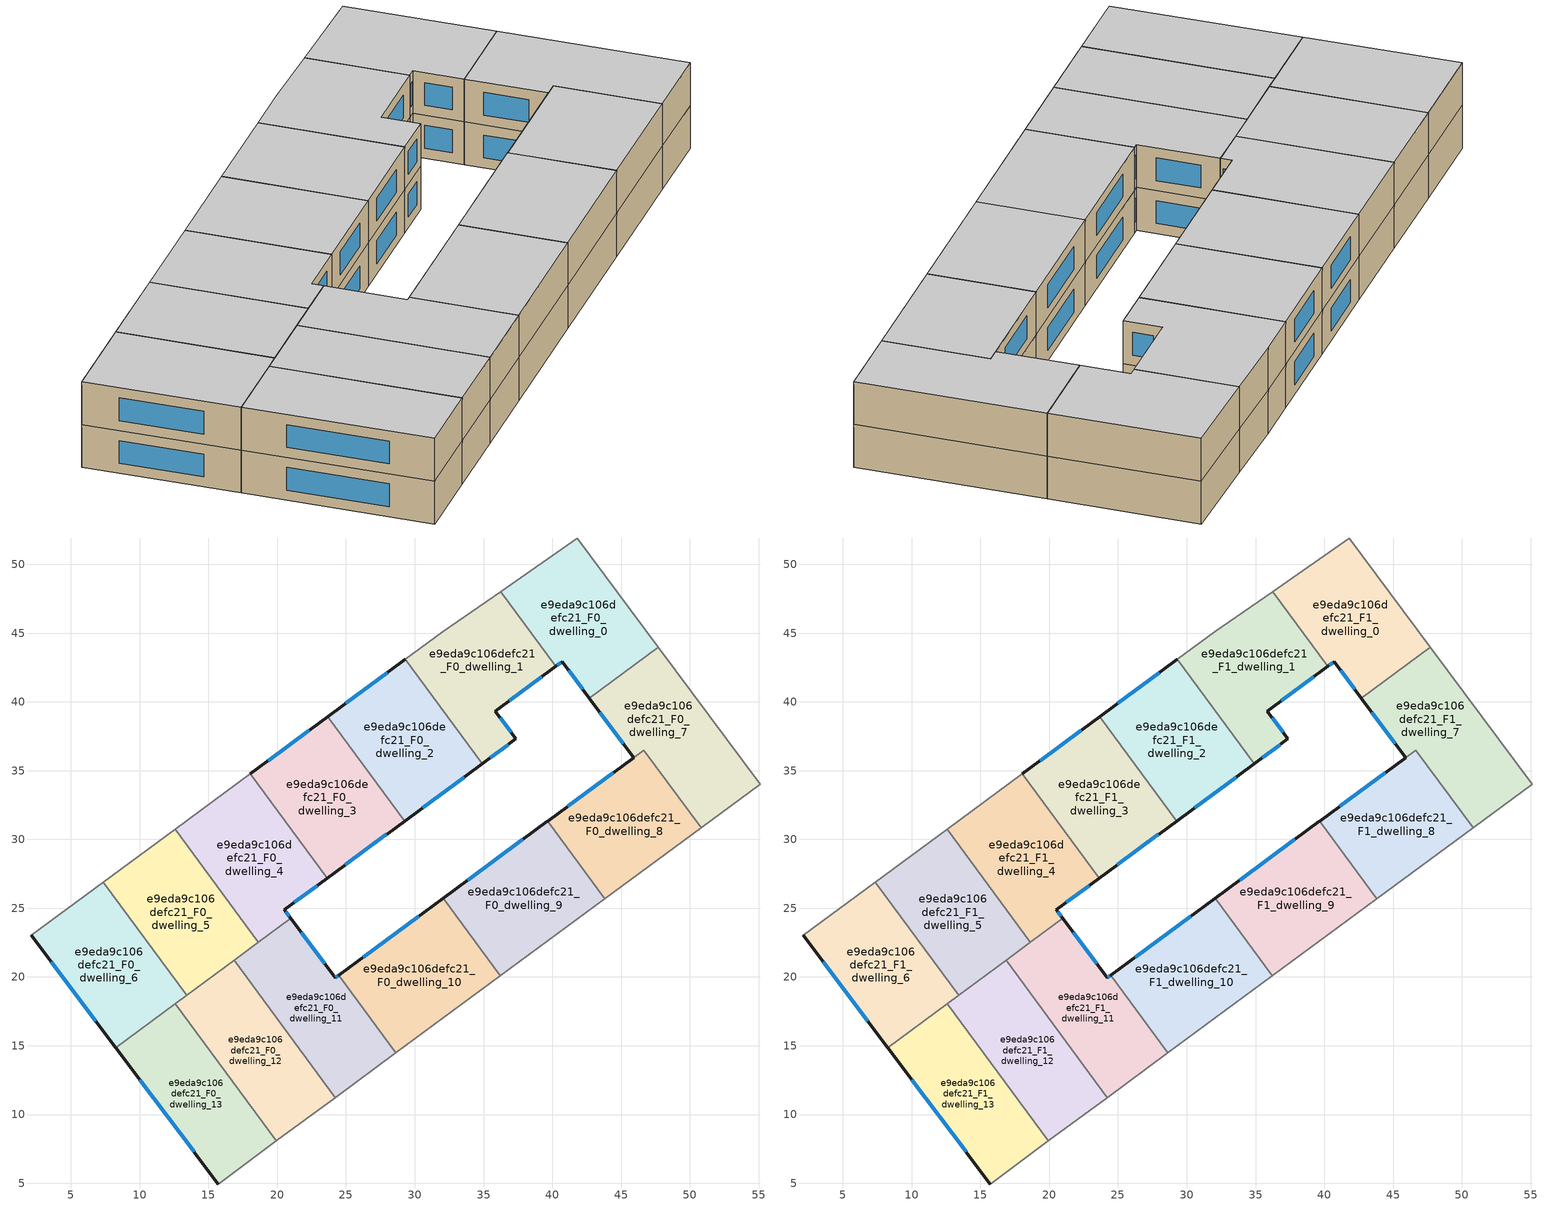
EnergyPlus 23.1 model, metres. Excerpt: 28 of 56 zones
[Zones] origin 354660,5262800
e9eda9c106defc21_F0_dwelling_0
 floor ground (EU_floor_Construction): 41.82,51.92 47.71,43.99 42.69,40.28 40.73,42.93 40.26,42.58 36.24,48.02 z0
 wall outside (EU_wall_Construction): 40.26,42.58 40.73,42.93 42.69,40.28 z0:3
 wall to e9eda9c106defc21_F0_dwelling_1 (EU_wall_Construction): 36.24,48.02 40.26,42.58 z0:3
 wall adiabatic (EU_wall_Construction): 47.71,43.99 41.82,51.92 36.24,48.02 z0:3
 wall to e9eda9c106defc21_F0_dwelling_7 (EU_wall_Construction): 42.69,40.28 47.71,43.99 z0:3
 window (EU_Window_Construction): 41.19,42.31 42.23,40.9 / 40.37,42.66 40.62,42.84 z0.7:2.3
e9eda9c106defc21_F0_dwelling_1
 floor ground (EU_floor_Construction): 36.24,48.02 40.26,42.58 35.85,39.33 37.35,37.3 34.91,35.5 29.31,43.08 32.03,45.09 z0
 wall outside (EU_wall_Construction): 34.91,35.5 37.35,37.3 35.85,39.33 40.26,42.58 z0:3
 wall to e9eda9c106defc21_F0_dwelling_2 (EU_wall_Construction): 29.31,43.08 34.91,35.5 z0:3
 wall adiabatic (EU_wall_Construction): 36.24,48.02 32.03,45.09 29.31,43.08 z0:3
 window (EU_Window_Construction): 36.89,40.1 39.22,41.82 / 37,37.78 36.21,38.86 / 35.48,35.92 36.78,36.88 z0.7:2.3
e9eda9c106defc21_F0_dwelling_10
 floor ground (EU_floor_Construction): 32.06,25.72 36.22,20.08 28.63,14.49 24.47,20.13 z0
 wall outside (EU_wall_Construction): 32.06,25.72 24.47,20.13 z0:3
 wall to e9eda9c106defc21_F0_dwelling_9 (EU_wall_Construction): 36.22,20.08 32.06,25.72 z0:3
 wall adiabatic (EU_wall_Construction): 28.63,14.49 36.22,20.08 z0:3
 wall to e9eda9c106defc21_F0_dwelling_11 (EU_wall_Construction): 24.47,20.13 28.63,14.49 z0:3
 window (EU_Window_Construction): 30.28,24.41 26.25,21.44 z0.7:2.3
e9eda9c106defc21_F0_dwelling_11
 floor ground (EU_floor_Construction): 24.47,20.13 28.63,14.49 24.23,11.24 16.86,21.22 20.98,24.27 24.2,19.93 z0
 wall outside (EU_wall_Construction): 24.47,20.13 24.2,19.93 20.98,24.27 z0:3
 wall adiabatic (EU_wall_Construction): 24.23,11.24 28.63,14.49 z0:3
 wall to e9eda9c106defc21_F0_dwelling_12 (EU_wall_Construction): 16.86,21.22 24.23,11.24 z0:3
 wall to e9eda9c106defc21_F0_dwelling_4 (EU_wall_Construction): 20.98,24.27 18.64,22.53 z0:3
 wall to e9eda9c106defc21_F0_dwelling_5 (EU_wall_Construction): 18.64,22.53 16.86,21.23 z0:3
 window (EU_Window_Construction): 23.45,20.95 21.74,23.25 / 24.41,20.08 24.27,19.98 z0.7:2.3
e9eda9c106defc21_F0_dwelling_12
 floor ground (EU_floor_Construction): 16.86,21.22 24.23,11.24 19.95,8.08 12.58,18.06 z0
 wall adiabatic (EU_wall_Construction): 19.95,8.08 24.23,11.24 z0:3
 wall to e9eda9c106defc21_F0_dwelling_13 (EU_wall_Construction): 12.58,18.06 19.95,8.08 z0:3
 wall to e9eda9c106defc21_F0_dwelling_5 (EU_wall_Construction): 16.86,21.22 13.42,18.69 z0:3
 wall to e9eda9c106defc21_F0_dwelling_6 (EU_wall_Construction): 13.42,18.69 12.58,18.06 z0:3
e9eda9c106defc21_F0_dwelling_13
 floor ground (EU_floor_Construction): 12.58,18.06 19.95,8.08 15.71,4.95 8.25,14.87 z0
 wall outside (EU_wall_Construction): 8.25,14.87 15.71,4.95 z0:3
 wall adiabatic (EU_wall_Construction): 15.71,4.95 19.95,8.08 z0:3
 wall to e9eda9c106defc21_F0_dwelling_6 (EU_wall_Construction): 12.58,18.06 8.25,14.87 z0:3
 window (EU_Window_Construction): 10,12.54 13.96,7.28 z0.7:2.3
e9eda9c106defc21_F0_dwelling_2
 floor ground (EU_floor_Construction): 29.31,43.08 34.91,35.5 29.26,31.34 23.67,38.92 z0
 wall outside (EU_wall_Construction): 29.26,31.34 34.91,35.5 / 29.31,43.08 23.67,38.92 z0:3
 wall to e9eda9c106defc21_F0_dwelling_3 (EU_wall_Construction): 23.67,38.92 29.26,31.34 z0:3
 window (EU_Window_Construction): 30.59,32.31 33.58,34.52 / 27.98,42.11 24.99,39.9 z0.7:2.3
e9eda9c106defc21_F0_dwelling_3
 floor ground (EU_floor_Construction): 23.67,38.92 29.26,31.34 23.62,27.18 18.03,34.76 z0
 wall outside (EU_wall_Construction): 23.62,27.18 29.26,31.34 / 23.67,38.92 18.03,34.76 z0:3
 wall to e9eda9c106defc21_F0_dwelling_4 (EU_wall_Construction): 18.03,34.76 23.62,27.18 z0:3
 window (EU_Window_Construction): 24.95,28.15 27.94,30.36 / 22.34,37.95 19.35,35.74 z0.7:2.3
e9eda9c106defc21_F0_dwelling_4
 floor ground (EU_floor_Construction): 18.03,34.76 23.62,27.18 20.52,24.89 20.98,24.27 18.64,22.53 12.58,30.74 z0
 wall outside (EU_wall_Construction): 20.98,24.27 20.52,24.89 23.62,27.18 z0:3
 wall to e9eda9c106defc21_F0_dwelling_5 (EU_wall_Construction): 12.58,30.74 18.64,22.53 z0:3
 wall adiabatic (EU_wall_Construction): 18.03,34.76 12.58,30.74 z0:3
 window (EU_Window_Construction): 21.25,25.43 22.89,26.64 / 20.88,24.41 20.63,24.74 z0.7:2.3
e9eda9c106defc21_F0_dwelling_5
 floor ground (EU_floor_Construction): 12.58,30.74 18.64,22.53 13.42,18.69 7.37,26.9 z0
 wall to e9eda9c106defc21_F0_dwelling_6 (EU_wall_Construction): 7.37,26.9 13.42,18.69 z0:3
 wall adiabatic (EU_wall_Construction): 12.58,30.74 7.37,26.9 z0:3
e9eda9c106defc21_F0_dwelling_6
 floor ground (EU_floor_Construction): 7.37,26.9 13.42,18.69 8.25,14.87 2.12,23.02 z0
 wall outside (EU_wall_Construction): 2.12,23.02 8.25,14.87 z0:3
 wall adiabatic (EU_wall_Construction): 7.37,26.9 2.12,23.02 z0:3
 window (EU_Window_Construction): 3.56,21.11 6.81,16.78 z0.7:2.3
e9eda9c106defc21_F0_dwelling_7
 floor ground (EU_floor_Construction): 47.71,43.99 55.12,34.03 50.82,30.86 46.66,36.48 39.65,31.32 45.91,35.94 42.69,40.28 z0
 wall outside (EU_wall_Construction): 42.69,40.28 45.91,35.94 39.65,31.32 z0:3
 wall adiabatic (EU_wall_Construction): 50.82,30.86 55.12,34.03 47.71,43.99 z0:3
 wall to e9eda9c106defc21_F0_dwelling_8 (EU_wall_Construction): 39.65,31.32 46.66,36.48 50.82,30.86 z0:3
 window (EU_Window_Construction): 43.44,39.26 45.15,36.96 / 44.44,34.85 41.12,32.4 z0.7:2.3
e9eda9c106defc21_F0_dwelling_8
 floor ground (EU_floor_Construction): 46.66,36.48 50.82,30.86 43.81,25.68 39.65,31.32 z0
 wall adiabatic (EU_wall_Construction): 43.81,25.68 50.82,30.86 z0:3
 wall to e9eda9c106defc21_F0_dwelling_9 (EU_wall_Construction): 39.65,31.32 43.81,25.68 z0:3
e9eda9c106defc21_F0_dwelling_9
 floor ground (EU_floor_Construction): 39.65,31.32 43.81,25.68 36.22,20.08 32.06,25.72 z0
 wall outside (EU_wall_Construction): 39.65,31.32 32.06,25.72 z0:3
 wall adiabatic (EU_wall_Construction): 36.22,20.08 43.81,25.68 z0:3
 window (EU_Window_Construction): 37.87,30 33.84,27.04 z0.7:2.3
e9eda9c106defc21_F1_dwelling_0
 floor to e9eda9c106defc21_F0_dwelling_0 (EU_floor_Construction): 41.82,51.92 47.71,43.99 42.69,40.28 40.73,42.93 40.26,42.58 36.24,48.02 z3
 wall outside (EU_wall_Construction): 40.26,42.58 40.73,42.93 42.69,40.28 z3:6
 wall to e9eda9c106defc21_F1_dwelling_1 (EU_wall_Construction): 36.24,48.02 40.26,42.58 z3:6
 wall adiabatic (EU_wall_Construction): 47.71,43.99 41.82,51.92 36.24,48.02 z3:6
 wall to e9eda9c106defc21_F1_dwelling_7 (EU_wall_Construction): 42.69,40.28 47.71,43.99 z3:6
 window (EU_Window_Construction): 41.19,42.31 42.23,40.9 / 40.37,42.66 40.62,42.84 z3.7:5.3
 ceiling to e9eda9c106defc21_F2_dwelling_0 (EU_floor_Construction): 47.71,43.99 41.82,51.92 36.24,48.02 40.26,42.58 40.73,42.93 42.69,40.28 z6
e9eda9c106defc21_F1_dwelling_1
 floor to e9eda9c106defc21_F0_dwelling_1 (EU_floor_Construction): 36.24,48.02 40.26,42.58 35.85,39.33 37.35,37.3 34.91,35.5 29.31,43.08 32.03,45.09 z3
 wall outside (EU_wall_Construction): 34.91,35.5 37.35,37.3 35.85,39.33 40.26,42.58 z3:6
 wall to e9eda9c106defc21_F1_dwelling_2 (EU_wall_Construction): 29.31,43.08 34.91,35.5 z3:6
 wall adiabatic (EU_wall_Construction): 36.24,48.02 32.03,45.09 29.31,43.08 z3:6
 window (EU_Window_Construction): 36.89,40.1 39.22,41.82 / 37,37.78 36.21,38.86 / 35.48,35.92 36.78,36.88 z3.7:5.3
 ceiling to e9eda9c106defc21_F2_dwelling_1 (EU_floor_Construction): 37.35,37.3 35.85,39.33 40.26,42.58 36.24,48.02 32.03,45.09 29.31,43.08 34.91,35.5 z6
e9eda9c106defc21_F1_dwelling_10
 floor to e9eda9c106defc21_F0_dwelling_10 (EU_floor_Construction): 32.06,25.72 36.22,20.08 28.63,14.49 24.47,20.13 z3
 wall outside (EU_wall_Construction): 32.06,25.72 24.47,20.13 z3:6
 wall to e9eda9c106defc21_F1_dwelling_9 (EU_wall_Construction): 36.22,20.08 32.06,25.72 z3:6
 wall adiabatic (EU_wall_Construction): 28.63,14.49 36.22,20.08 z3:6
 wall to e9eda9c106defc21_F1_dwelling_11 (EU_wall_Construction): 24.47,20.13 28.63,14.49 z3:6
 window (EU_Window_Construction): 30.28,24.41 26.25,21.44 z3.7:5.3
 ceiling to e9eda9c106defc21_F2_dwelling_10 (EU_floor_Construction): 36.22,20.08 32.06,25.72 24.47,20.13 28.63,14.49 z6
e9eda9c106defc21_F1_dwelling_11
 floor to e9eda9c106defc21_F0_dwelling_11 (EU_floor_Construction): 24.47,20.13 28.63,14.49 24.23,11.24 16.86,21.22 20.98,24.27 24.2,19.93 z3
 wall outside (EU_wall_Construction): 24.47,20.13 24.2,19.93 20.98,24.27 z3:6
 wall adiabatic (EU_wall_Construction): 24.23,11.24 28.63,14.49 z3:6
 wall to e9eda9c106defc21_F1_dwelling_12 (EU_wall_Construction): 16.86,21.22 24.23,11.24 z3:6
 wall to e9eda9c106defc21_F1_dwelling_4 (EU_wall_Construction): 20.98,24.27 18.64,22.53 z3:6
 wall to e9eda9c106defc21_F1_dwelling_5 (EU_wall_Construction): 18.64,22.53 16.86,21.23 z3:6
 window (EU_Window_Construction): 23.45,20.95 21.74,23.25 / 24.41,20.08 24.27,19.98 z3.7:5.3
 ceiling to e9eda9c106defc21_F2_dwelling_11 (EU_floor_Construction): 28.63,14.49 24.47,20.13 24.2,19.93 20.98,24.27 16.86,21.22 24.23,11.24 z6
e9eda9c106defc21_F1_dwelling_12
 floor to e9eda9c106defc21_F0_dwelling_12 (EU_floor_Construction): 16.86,21.22 24.23,11.24 19.95,8.08 12.58,18.06 z3
 wall adiabatic (EU_wall_Construction): 19.95,8.08 24.23,11.24 z3:6
 wall to e9eda9c106defc21_F1_dwelling_13 (EU_wall_Construction): 12.58,18.06 19.95,8.08 z3:6
 wall to e9eda9c106defc21_F1_dwelling_5 (EU_wall_Construction): 16.86,21.22 13.42,18.69 z3:6
 wall to e9eda9c106defc21_F1_dwelling_6 (EU_wall_Construction): 13.42,18.69 12.58,18.06 z3:6
 ceiling to e9eda9c106defc21_F2_dwelling_12 (EU_floor_Construction): 24.23,11.24 16.86,21.22 12.58,18.06 19.95,8.08 z6
e9eda9c106defc21_F1_dwelling_13
 floor to e9eda9c106defc21_F0_dwelling_13 (EU_floor_Construction): 12.58,18.06 19.95,8.08 15.71,4.95 8.25,14.87 z3
 wall outside (EU_wall_Construction): 8.25,14.87 15.71,4.95 z3:6
 wall adiabatic (EU_wall_Construction): 15.71,4.95 19.95,8.08 z3:6
 wall to e9eda9c106defc21_F1_dwelling_6 (EU_wall_Construction): 12.58,18.06 8.25,14.87 z3:6
 window (EU_Window_Construction): 10,12.54 13.96,7.28 z3.7:5.3
 ceiling to e9eda9c106defc21_F2_dwelling_13 (EU_floor_Construction): 19.95,8.08 12.58,18.06 8.25,14.87 15.71,4.95 z6
e9eda9c106defc21_F1_dwelling_2
 floor to e9eda9c106defc21_F0_dwelling_2 (EU_floor_Construction): 29.31,43.08 34.91,35.5 29.26,31.34 23.67,38.92 z3
 wall outside (EU_wall_Construction): 29.26,31.34 34.91,35.5 / 29.31,43.08 23.67,38.92 z3:6
 wall to e9eda9c106defc21_F1_dwelling_3 (EU_wall_Construction): 23.67,38.92 29.26,31.34 z3:6
 window (EU_Window_Construction): 30.59,32.31 33.58,34.52 / 27.98,42.11 24.99,39.9 z3.7:5.3
 ceiling to e9eda9c106defc21_F2_dwelling_2 (EU_floor_Construction): 34.91,35.5 29.31,43.08 23.67,38.92 29.26,31.34 z6
e9eda9c106defc21_F1_dwelling_3
 floor to e9eda9c106defc21_F0_dwelling_3 (EU_floor_Construction): 23.67,38.92 29.26,31.34 23.62,27.18 18.03,34.76 z3
 wall outside (EU_wall_Construction): 23.62,27.18 29.26,31.34 / 23.67,38.92 18.03,34.76 z3:6
 wall to e9eda9c106defc21_F1_dwelling_4 (EU_wall_Construction): 18.03,34.76 23.62,27.18 z3:6
 window (EU_Window_Construction): 24.95,28.15 27.94,30.36 / 22.34,37.95 19.35,35.74 z3.7:5.3
 ceiling to e9eda9c106defc21_F2_dwelling_3 (EU_floor_Construction): 29.26,31.34 23.67,38.92 18.03,34.76 23.62,27.18 z6
e9eda9c106defc21_F1_dwelling_4
 floor to e9eda9c106defc21_F0_dwelling_4 (EU_floor_Construction): 18.03,34.76 23.62,27.18 20.52,24.89 20.98,24.27 18.64,22.53 12.58,30.74 z3
 wall outside (EU_wall_Construction): 20.98,24.27 20.52,24.89 23.62,27.18 z3:6
 wall to e9eda9c106defc21_F1_dwelling_5 (EU_wall_Construction): 12.58,30.74 18.64,22.53 z3:6
 wall adiabatic (EU_wall_Construction): 18.03,34.76 12.58,30.74 z3:6
 window (EU_Window_Construction): 21.25,25.43 22.89,26.64 / 20.88,24.41 20.63,24.74 z3.7:5.3
 ceiling to e9eda9c106defc21_F2_dwelling_4 (EU_floor_Construction): 20.98,24.27 20.52,24.89 23.62,27.18 18.03,34.76 12.58,30.74 18.64,22.53 z6
e9eda9c106defc21_F1_dwelling_5
 floor to e9eda9c106defc21_F0_dwelling_5 (EU_floor_Construction): 12.58,30.74 18.64,22.53 13.42,18.69 7.37,26.9 z3
 wall to e9eda9c106defc21_F1_dwelling_6 (EU_wall_Construction): 7.37,26.9 13.42,18.69 z3:6
 wall adiabatic (EU_wall_Construction): 12.58,30.74 7.37,26.9 z3:6
 ceiling to e9eda9c106defc21_F2_dwelling_5 (EU_floor_Construction): 18.64,22.53 12.58,30.74 7.37,26.9 13.42,18.69 z6
e9eda9c106defc21_F1_dwelling_6
 floor to e9eda9c106defc21_F0_dwelling_6 (EU_floor_Construction): 7.37,26.9 13.42,18.69 8.25,14.87 2.12,23.02 z3
 wall outside (EU_wall_Construction): 2.12,23.02 8.25,14.87 z3:6
 wall adiabatic (EU_wall_Construction): 7.37,26.9 2.12,23.02 z3:6
 window (EU_Window_Construction): 3.56,21.11 6.81,16.78 z3.7:5.3
 ceiling to e9eda9c106defc21_F2_dwelling_6 (EU_floor_Construction): 13.42,18.69 7.37,26.9 2.12,23.02 8.25,14.87 z6
e9eda9c106defc21_F1_dwelling_7
 floor to e9eda9c106defc21_F0_dwelling_7 (EU_floor_Construction): 47.71,43.99 55.12,34.03 50.82,30.86 46.66,36.48 39.65,31.32 45.91,35.94 42.69,40.28 z3
 wall outside (EU_wall_Construction): 42.69,40.28 45.91,35.94 39.65,31.32 z3:6
 wall adiabatic (EU_wall_Construction): 50.82,30.86 55.12,34.03 47.71,43.99 z3:6
 wall to e9eda9c106defc21_F1_dwelling_8 (EU_wall_Construction): 39.65,31.32 46.66,36.48 50.82,30.86 z3:6
 window (EU_Window_Construction): 43.44,39.26 45.15,36.96 / 44.44,34.85 41.12,32.4 z3.7:5.3
 ceiling to e9eda9c106defc21_F2_dwelling_7 (EU_floor_Construction): 55.12,34.03 47.71,43.99 42.69,40.28 45.91,35.94 39.65,31.32 46.66,36.48 50.82,30.86 z6
e9eda9c106defc21_F1_dwelling_8
 floor to e9eda9c106defc21_F0_dwelling_8 (EU_floor_Construction): 46.66,36.48 50.82,30.86 43.81,25.68 39.65,31.32 z3
 wall adiabatic (EU_wall_Construction): 43.81,25.68 50.82,30.86 z3:6
 wall to e9eda9c106defc21_F1_dwelling_9 (EU_wall_Construction): 39.65,31.32 43.81,25.68 z3:6
 ceiling to e9eda9c106defc21_F2_dwelling_8 (EU_floor_Construction): 50.82,30.86 46.66,36.48 39.65,31.32 43.81,25.68 z6
e9eda9c106defc21_F1_dwelling_9
 floor to e9eda9c106defc21_F0_dwelling_9 (EU_floor_Construction): 39.65,31.32 43.81,25.68 36.22,20.08 32.06,25.72 z3
 wall outside (EU_wall_Construction): 39.65,31.32 32.06,25.72 z3:6
 wall adiabatic (EU_wall_Construction): 36.22,20.08 43.81,25.68 z3:6
 window (EU_Window_Construction): 37.87,30 33.84,27.04 z3.7:5.3
 ceiling to e9eda9c106defc21_F2_dwelling_9 (EU_floor_Construction): 43.81,25.68 39.65,31.32 32.06,25.72 36.22,20.08 z6
[Building]
EU S2 Campaign: North Axis=0; Terrain=City; Solar Distribution=FullExterior
[Site:Location]
Budapest.Ferenc.Liszt.Intl.AP: Latitude=47.437; Longitude=19.256; Time Zone=1; Elevation=185
[SizingPeriod:WeatherFileDays]
AnnualSizingPeriod: Begin Month=1; Begin Day of Month=1; End Month=12; End Day of Month=31; Day of Week for Start Day=Monday; Use Weather File Daylight Saving Period=No; Use Weather File Rain and Snow Indicators=No
[MATERIAL]
EU_InternalMass_Material: Roughness=MediumRough; Thickness=0.1; Conductivity=1; Density=1800; Specific Heat=900; Thermal Absorptance=0.9; Solar Absorptance=0.7; Visible Absorptance=0.7
[MATERIAL:NOMASS] Roughness=MediumRough; Thermal Absorptance=0.9; Solar Absorptance=0.7; Visible Absorptance=0.7
Name | Thermal Resistance
EU_wall_NoMass | 0.832559
EU_floor_NoMass | 0.872794
[WINDOWMATERIAL:SIMPLEGLAZINGSYSTEM]
EU_Window_SimpleGlazing: UFactor=2.79869; Solar Heat Gain Coefficient=0.75; Visible Transmittance=0.75
[CONSTRUCTION]
EU_wall_Construction: EU_wall_NoMass
EU_floor_Construction: EU_floor_NoMass
EU_Window_Construction: EU_Window_SimpleGlazing
EU_InternalMass_Construction: EU_InternalMass_Material
[ZONE] Type=1; Multiplier=1; Ceiling Height=autocalculate; Floor Area=autocalculate; Part of Total Floor Area=Yes
Name | Volume
e9eda9c106defc21_F0_dwelling_0; e9eda9c106defc21_F1_dwelling_0 | 198.188
e9eda9c106defc21_F0_dwelling_1; e9eda9c106defc21_F1_dwelling_1 | 198.222
e9eda9c106defc21_F0_dwelling_10; e9eda9c106defc21_F1_dwelling_10 | 198.182
e9eda9c106defc21_F0_dwelling_11; e9eda9c106defc21_F1_dwelling_11 | 198.191
e9eda9c106defc21_F0_dwelling_12; e9eda9c106defc21_F1_dwelling_12 | 198.223
e9eda9c106defc21_F0_dwelling_13; e9eda9c106defc21_F1_dwelling_13 | 198.189
e9eda9c106defc21_F0_dwelling_2; e9eda9c106defc21_F1_dwelling_2; e9eda9c106defc21_F0_dwelling_4; e9eda9c106defc21_F1_dwelling_4 | 198.211
e9eda9c106defc21_F0_dwelling_3; e9eda9c106defc21_F1_dwelling_3 | 198.181
e9eda9c106defc21_F0_dwelling_5; e9eda9c106defc21_F1_dwelling_5 | 198.174
e9eda9c106defc21_F0_dwelling_6; e9eda9c106defc21_F1_dwelling_6 | 198.196
e9eda9c106defc21_F0_dwelling_7; e9eda9c106defc21_F1_dwelling_7 | 213.506
e9eda9c106defc21_F0_dwelling_8; e9eda9c106defc21_F1_dwelling_8 | 182.823
e9eda9c106defc21_F0_dwelling_9; e9eda9c106defc21_F1_dwelling_9 | 198.208
[INTERNALMASS] Construction=EU_InternalMass_Construction
Name | Zone or ZoneList | Surface Area
e9eda9c106defc21_F0_dwelling_0_EU_InternalMass | e9eda9c106defc21_F0_dwelling_0 | 66.0629
e9eda9c106defc21_F0_dwelling_1_EU_InternalMass | e9eda9c106defc21_F0_dwelling_1 | 66.074
e9eda9c106defc21_F0_dwelling_2_EU_InternalMass | e9eda9c106defc21_F0_dwelling_2 | 66.0703
e9eda9c106defc21_F0_dwelling_3_EU_InternalMass | e9eda9c106defc21_F0_dwelling_3 | 66.0604
e9eda9c106defc21_F0_dwelling_4_EU_InternalMass | e9eda9c106defc21_F0_dwelling_4 | 66.0705
e9eda9c106defc21_F0_dwelling_5_EU_InternalMass | e9eda9c106defc21_F0_dwelling_5 | 66.058
e9eda9c106defc21_F0_dwelling_6_EU_InternalMass | e9eda9c106defc21_F0_dwelling_6 | 66.0652
e9eda9c106defc21_F0_dwelling_7_EU_InternalMass | e9eda9c106defc21_F0_dwelling_7 | 71.1883
e9eda9c106defc21_F0_dwelling_8_EU_InternalMass | e9eda9c106defc21_F0_dwelling_8 | 60.9411
e9eda9c106defc21_F0_dwelling_9_EU_InternalMass | e9eda9c106defc21_F0_dwelling_9 | 66.0691
e9eda9c106defc21_F0_dwelling_10_EU_InternalMass | e9eda9c106defc21_F0_dwelling_10 | 66.0607
e9eda9c106defc21_F0_dwelling_11_EU_InternalMass | e9eda9c106defc21_F0_dwelling_11 | 66.0638
e9eda9c106defc21_F0_dwelling_12_EU_InternalMass | e9eda9c106defc21_F0_dwelling_12 | 66.0743
e9eda9c106defc21_F0_dwelling_13_EU_InternalMass | e9eda9c106defc21_F0_dwelling_13 | 66.0628
e9eda9c106defc21_F1_dwelling_0_EU_InternalMass | e9eda9c106defc21_F1_dwelling_0 | 66.0629
e9eda9c106defc21_F1_dwelling_1_EU_InternalMass | e9eda9c106defc21_F1_dwelling_1 | 66.074
e9eda9c106defc21_F1_dwelling_2_EU_InternalMass | e9eda9c106defc21_F1_dwelling_2 | 66.0703
e9eda9c106defc21_F1_dwelling_3_EU_InternalMass | e9eda9c106defc21_F1_dwelling_3 | 66.0604
e9eda9c106defc21_F1_dwelling_4_EU_InternalMass | e9eda9c106defc21_F1_dwelling_4 | 66.0705
e9eda9c106defc21_F1_dwelling_5_EU_InternalMass | e9eda9c106defc21_F1_dwelling_5 | 66.058
e9eda9c106defc21_F1_dwelling_6_EU_InternalMass | e9eda9c106defc21_F1_dwelling_6 | 66.0652
e9eda9c106defc21_F1_dwelling_7_EU_InternalMass | e9eda9c106defc21_F1_dwelling_7 | 71.1883
e9eda9c106defc21_F1_dwelling_8_EU_InternalMass | e9eda9c106defc21_F1_dwelling_8 | 60.9411
e9eda9c106defc21_F1_dwelling_9_EU_InternalMass | e9eda9c106defc21_F1_dwelling_9 | 66.0691
e9eda9c106defc21_F1_dwelling_10_EU_InternalMass | e9eda9c106defc21_F1_dwelling_10 | 66.0607
e9eda9c106defc21_F1_dwelling_11_EU_InternalMass | e9eda9c106defc21_F1_dwelling_11 | 66.0638
e9eda9c106defc21_F1_dwelling_12_EU_InternalMass | e9eda9c106defc21_F1_dwelling_12 | 66.0743
e9eda9c106defc21_F1_dwelling_13_EU_InternalMass | e9eda9c106defc21_F1_dwelling_13 | 66.0628
[OTHEREQUIPMENT] Fuel Type=Electricity; Design Level Calculation Method=Watts/Area; Power per Zone Floor Area=1; Fraction Latent=0; Fraction Radiant=0; Fraction Lost=0; Carbon Dioxide Generation Rate=0; EndUse Subcategory=EU_Step8_InternalGains
Name | Zone or ZoneList or Space or SpaceList | Schedule
EU_Step8_InternalGain_e9eda9c106defc21_F0_dwelling_0_f000 | e9eda9c106defc21_F0_dwelling_0 | EU_Step8_GainSchedule_e9eda9c106defc21_F0_dwelling_0_f000
EU_Step8_InternalGain_e9eda9c106defc21_F0_dwelling_1_f000 | e9eda9c106defc21_F0_dwelling_1 | EU_Step8_GainSchedule_e9eda9c106defc21_F0_dwelling_1_f000
EU_Step8_InternalGain_e9eda9c106defc21_F0_dwelling_2_f000 | e9eda9c106defc21_F0_dwelling_2 | EU_Step8_GainSchedule_e9eda9c106defc21_F0_dwelling_2_f000
EU_Step8_InternalGain_e9eda9c106defc21_F0_dwelling_3_f000 | e9eda9c106defc21_F0_dwelling_3 | EU_Step8_GainSchedule_e9eda9c106defc21_F0_dwelling_3_f000
EU_Step8_InternalGain_e9eda9c106defc21_F0_dwelling_4_f000 | e9eda9c106defc21_F0_dwelling_4 | EU_Step8_GainSchedule_e9eda9c106defc21_F0_dwelling_4_f000
EU_Step8_InternalGain_e9eda9c106defc21_F0_dwelling_5_f000 | e9eda9c106defc21_F0_dwelling_5 | EU_Step8_GainSchedule_e9eda9c106defc21_F0_dwelling_5_f000
EU_Step8_InternalGain_e9eda9c106defc21_F0_dwelling_6_f000 | e9eda9c106defc21_F0_dwelling_6 | EU_Step8_GainSchedule_e9eda9c106defc21_F0_dwelling_6_f000
EU_Step8_InternalGain_e9eda9c106defc21_F0_dwelling_7_f000 | e9eda9c106defc21_F0_dwelling_7 | EU_Step8_GainSchedule_e9eda9c106defc21_F0_dwelling_7_f000
EU_Step8_InternalGain_e9eda9c106defc21_F0_dwelling_8_f000 | e9eda9c106defc21_F0_dwelling_8 | EU_Step8_GainSchedule_e9eda9c106defc21_F0_dwelling_8_f000
EU_Step8_InternalGain_e9eda9c106defc21_F0_dwelling_9_f000 | e9eda9c106defc21_F0_dwelling_9 | EU_Step8_GainSchedule_e9eda9c106defc21_F0_dwelling_9_f000
EU_Step8_InternalGain_e9eda9c106defc21_F0_dwelling_10_f000 | e9eda9c106defc21_F0_dwelling_10 | EU_Step8_GainSchedule_e9eda9c106defc21_F0_dwelling_10_f000
EU_Step8_InternalGain_e9eda9c106defc21_F0_dwelling_11_f000 | e9eda9c106defc21_F0_dwelling_11 | EU_Step8_GainSchedule_e9eda9c106defc21_F0_dwelling_11_f000
EU_Step8_InternalGain_e9eda9c106defc21_F0_dwelling_12_f000 | e9eda9c106defc21_F0_dwelling_12 | EU_Step8_GainSchedule_e9eda9c106defc21_F0_dwelling_12_f000
EU_Step8_InternalGain_e9eda9c106defc21_F0_dwelling_13_f000 | e9eda9c106defc21_F0_dwelling_13 | EU_Step8_GainSchedule_e9eda9c106defc21_F0_dwelling_13_f000
EU_Step8_InternalGain_e9eda9c106defc21_F1_dwelling_0_f000 | e9eda9c106defc21_F1_dwelling_0 | EU_Step8_GainSchedule_e9eda9c106defc21_F1_dwelling_0_f000
EU_Step8_InternalGain_e9eda9c106defc21_F1_dwelling_1_f000 | e9eda9c106defc21_F1_dwelling_1 | EU_Step8_GainSchedule_e9eda9c106defc21_F1_dwelling_1_f000
EU_Step8_InternalGain_e9eda9c106defc21_F1_dwelling_2_f000 | e9eda9c106defc21_F1_dwelling_2 | EU_Step8_GainSchedule_e9eda9c106defc21_F1_dwelling_2_f000
EU_Step8_InternalGain_e9eda9c106defc21_F1_dwelling_3_f000 | e9eda9c106defc21_F1_dwelling_3 | EU_Step8_GainSchedule_e9eda9c106defc21_F1_dwelling_3_f000
EU_Step8_InternalGain_e9eda9c106defc21_F1_dwelling_4_f000 | e9eda9c106defc21_F1_dwelling_4 | EU_Step8_GainSchedule_e9eda9c106defc21_F1_dwelling_4_f000
EU_Step8_InternalGain_e9eda9c106defc21_F1_dwelling_5_f000 | e9eda9c106defc21_F1_dwelling_5 | EU_Step8_GainSchedule_e9eda9c106defc21_F1_dwelling_5_f000
EU_Step8_InternalGain_e9eda9c106defc21_F1_dwelling_6_f000 | e9eda9c106defc21_F1_dwelling_6 | EU_Step8_GainSchedule_e9eda9c106defc21_F1_dwelling_6_f000
EU_Step8_InternalGain_e9eda9c106defc21_F1_dwelling_7_f000 | e9eda9c106defc21_F1_dwelling_7 | EU_Step8_GainSchedule_e9eda9c106defc21_F1_dwelling_7_f000
EU_Step8_InternalGain_e9eda9c106defc21_F1_dwelling_8_f000 | e9eda9c106defc21_F1_dwelling_8 | EU_Step8_GainSchedule_e9eda9c106defc21_F1_dwelling_8_f000
EU_Step8_InternalGain_e9eda9c106defc21_F1_dwelling_9_f000 | e9eda9c106defc21_F1_dwelling_9 | EU_Step8_GainSchedule_e9eda9c106defc21_F1_dwelling_9_f000
EU_Step8_InternalGain_e9eda9c106defc21_F1_dwelling_10_f000 | e9eda9c106defc21_F1_dwelling_10 | EU_Step8_GainSchedule_e9eda9c106defc21_F1_dwelling_10_f000
EU_Step8_InternalGain_e9eda9c106defc21_F1_dwelling_11_f000 | e9eda9c106defc21_F1_dwelling_11 | EU_Step8_GainSchedule_e9eda9c106defc21_F1_dwelling_11_f000
EU_Step8_InternalGain_e9eda9c106defc21_F1_dwelling_12_f000 | e9eda9c106defc21_F1_dwelling_12 | EU_Step8_GainSchedule_e9eda9c106defc21_F1_dwelling_12_f000
EU_Step8_InternalGain_e9eda9c106defc21_F1_dwelling_13_f000 | e9eda9c106defc21_F1_dwelling_13 | EU_Step8_GainSchedule_e9eda9c106defc21_F1_dwelling_13_f000
[ZONEVENTILATION:DESIGNFLOWRATE] Schedule=EU_AlwaysOn; Design Flow Rate Calculation Method=AirChanges/Hour; Air Changes per Hour=0.475469; Ventilation Type=Natural; Fan Pressure Rise=0; Fan Total Efficiency=1; Constant Term Coefficient=1; Temperature Term Coefficient=0; Velocity Term Coefficient=0; Velocity Squared Term Coefficient=0; Minimum Indoor Temperature=-100; Maximum Indoor Temperature=100; Delta Temperature=-100; Minimum Outdoor Temperature=-100; Maximum Outdoor Temperature=100; Maximum Wind Speed=40
Name | Zone or ZoneList or Space or SpaceList
EU_ConstantAir_e9eda9c106defc21_F0_dwelling_0 | e9eda9c106defc21_F0_dwelling_0
EU_ConstantAir_e9eda9c106defc21_F0_dwelling_1 | e9eda9c106defc21_F0_dwelling_1
EU_ConstantAir_e9eda9c106defc21_F0_dwelling_2 | e9eda9c106defc21_F0_dwelling_2
EU_ConstantAir_e9eda9c106defc21_F0_dwelling_3 | e9eda9c106defc21_F0_dwelling_3
EU_ConstantAir_e9eda9c106defc21_F0_dwelling_4 | e9eda9c106defc21_F0_dwelling_4
EU_ConstantAir_e9eda9c106defc21_F0_dwelling_5 | e9eda9c106defc21_F0_dwelling_5
EU_ConstantAir_e9eda9c106defc21_F0_dwelling_6 | e9eda9c106defc21_F0_dwelling_6
EU_ConstantAir_e9eda9c106defc21_F0_dwelling_7 | e9eda9c106defc21_F0_dwelling_7
EU_ConstantAir_e9eda9c106defc21_F0_dwelling_8 | e9eda9c106defc21_F0_dwelling_8
EU_ConstantAir_e9eda9c106defc21_F0_dwelling_9 | e9eda9c106defc21_F0_dwelling_9
EU_ConstantAir_e9eda9c106defc21_F0_dwelling_10 | e9eda9c106defc21_F0_dwelling_10
EU_ConstantAir_e9eda9c106defc21_F0_dwelling_11 | e9eda9c106defc21_F0_dwelling_11
EU_ConstantAir_e9eda9c106defc21_F0_dwelling_12 | e9eda9c106defc21_F0_dwelling_12
EU_ConstantAir_e9eda9c106defc21_F0_dwelling_13 | e9eda9c106defc21_F0_dwelling_13
EU_ConstantAir_e9eda9c106defc21_F1_dwelling_0 | e9eda9c106defc21_F1_dwelling_0
EU_ConstantAir_e9eda9c106defc21_F1_dwelling_1 | e9eda9c106defc21_F1_dwelling_1
EU_ConstantAir_e9eda9c106defc21_F1_dwelling_2 | e9eda9c106defc21_F1_dwelling_2
EU_ConstantAir_e9eda9c106defc21_F1_dwelling_3 | e9eda9c106defc21_F1_dwelling_3
EU_ConstantAir_e9eda9c106defc21_F1_dwelling_4 | e9eda9c106defc21_F1_dwelling_4
EU_ConstantAir_e9eda9c106defc21_F1_dwelling_5 | e9eda9c106defc21_F1_dwelling_5
EU_ConstantAir_e9eda9c106defc21_F1_dwelling_6 | e9eda9c106defc21_F1_dwelling_6
EU_ConstantAir_e9eda9c106defc21_F1_dwelling_7 | e9eda9c106defc21_F1_dwelling_7
EU_ConstantAir_e9eda9c106defc21_F1_dwelling_8 | e9eda9c106defc21_F1_dwelling_8
EU_ConstantAir_e9eda9c106defc21_F1_dwelling_9 | e9eda9c106defc21_F1_dwelling_9
EU_ConstantAir_e9eda9c106defc21_F1_dwelling_10 | e9eda9c106defc21_F1_dwelling_10
EU_ConstantAir_e9eda9c106defc21_F1_dwelling_11 | e9eda9c106defc21_F1_dwelling_11
EU_ConstantAir_e9eda9c106defc21_F1_dwelling_12 | e9eda9c106defc21_F1_dwelling_12
EU_ConstantAir_e9eda9c106defc21_F1_dwelling_13 | e9eda9c106defc21_F1_dwelling_13
[HVACTEMPLATE:THERMOSTAT] Constant Heating Setpoint=20; Constant Cooling Setpoint=50
EU_HeatOnly_e9eda9c106defc21_F0_dwelling_0; EU_HeatOnly_e9eda9c106defc21_F0_dwelling_1; EU_HeatOnly_e9eda9c106defc21_F0_dwelling_2; EU_HeatOnly_e9eda9c106defc21_F0_dwelling_3; EU_HeatOnly_e9eda9c106defc21_F0_dwelling_4; EU_HeatOnly_e9eda9c106defc21_F0_dwelling_5; EU_HeatOnly_e9eda9c106defc21_F0_dwelling_6; EU_HeatOnly_e9eda9c106defc21_F0_dwelling_7; EU_HeatOnly_e9eda9c106defc21_F0_dwelling_8; EU_HeatOnly_e9eda9c106defc21_F0_dwelling_9; EU_HeatOnly_e9eda9c106defc21_F0_dwelling_10; EU_HeatOnly_e9eda9c106defc21_F0_dwelling_11; EU_HeatOnly_e9eda9c106defc21_F0_dwelling_12; EU_HeatOnly_e9eda9c106defc21_F0_dwelling_13; EU_HeatOnly_e9eda9c106defc21_F1_dwelling_0; EU_HeatOnly_e9eda9c106defc21_F1_dwelling_1; EU_HeatOnly_e9eda9c106defc21_F1_dwelling_2; EU_HeatOnly_e9eda9c106defc21_F1_dwelling_3; EU_HeatOnly_e9eda9c106defc21_F1_dwelling_4; EU_HeatOnly_e9eda9c106defc21_F1_dwelling_5; EU_HeatOnly_e9eda9c106defc21_F1_dwelling_6; EU_HeatOnly_e9eda9c106defc21_F1_dwelling_7; EU_HeatOnly_e9eda9c106defc21_F1_dwelling_8; EU_HeatOnly_e9eda9c106defc21_F1_dwelling_9; EU_HeatOnly_e9eda9c106defc21_F1_dwelling_10; EU_HeatOnly_e9eda9c106defc21_F1_dwelling_11; EU_HeatOnly_e9eda9c106defc21_F1_dwelling_12; EU_HeatOnly_e9eda9c106defc21_F1_dwelling_13; EU_HeatOnly_e9eda9c106defc21_F2_dwelling_0; EU_HeatOnly_e9eda9c106defc21_F2_dwelling_1; EU_HeatOnly_e9eda9c106defc21_F2_dwelling_2; EU_HeatOnly_e9eda9c106defc21_F2_dwelling_3; EU_HeatOnly_e9eda9c106defc21_F2_dwelling_4; EU_HeatOnly_e9eda9c106defc21_F2_dwelling_5; EU_HeatOnly_e9eda9c106defc21_F2_dwelling_6; EU_HeatOnly_e9eda9c106defc21_F2_dwelling_7; EU_HeatOnly_e9eda9c106defc21_F2_dwelling_8; EU_HeatOnly_e9eda9c106defc21_F2_dwelling_9; EU_HeatOnly_e9eda9c106defc21_F2_dwelling_10; EU_HeatOnly_e9eda9c106defc21_F2_dwelling_11; EU_HeatOnly_e9eda9c106defc21_F2_dwelling_12; EU_HeatOnly_e9eda9c106defc21_F2_dwelling_13; EU_HeatOnly_e9eda9c106defc21_F3_dwelling_0; EU_HeatOnly_e9eda9c106defc21_F3_dwelling_1; EU_HeatOnly_e9eda9c106defc21_F3_dwelling_2; EU_HeatOnly_e9eda9c106defc21_F3_dwelling_3; EU_HeatOnly_e9eda9c106defc21_F3_dwelling_4; EU_HeatOnly_e9eda9c106defc21_F3_dwelling_5; EU_HeatOnly_e9eda9c106defc21_F3_dwelling_6; EU_HeatOnly_e9eda9c106defc21_F3_dwelling_7; EU_HeatOnly_e9eda9c106defc21_F3_dwelling_8; EU_HeatOnly_e9eda9c106defc21_F3_dwelling_9; EU_HeatOnly_e9eda9c106defc21_F3_dwelling_10; EU_HeatOnly_e9eda9c106defc21_F3_dwelling_11; EU_HeatOnly_e9eda9c106defc21_F3_dwelling_12; EU_HeatOnly_e9eda9c106defc21_F3_dwelling_13
[HVACTEMPLATE:ZONE:IDEALLOADSAIRSYSTEM] System Availability Schedule=EU_AlwaysOn; Maximum Heating Supply Air Temperature=50; Minimum Cooling Supply Air Temperature=13; Maximum Heating Supply Air Humidity Ratio=0.0156; Minimum Cooling Supply Air Humidity Ratio=0.0077; Heating Limit=NoLimit; Cooling Limit=NoLimit; Heating Availability Schedule=EU_AlwaysOn; Cooling Availability Schedule=EU_CoolingOff; Dehumidification Control Type=ConstantSensibleHeatRatio; Cooling Sensible Heat Ratio=0.7; Dehumidification Setpoint=60; Humidification Control Type=None; Humidification Setpoint=30; Outdoor Air Method=None; Outdoor Air Flow Rate per Person=0.00944; Outdoor Air Flow Rate per Zone Floor Area=0; Outdoor Air Flow Rate per Zone=0; Demand Controlled Ventilation Type=None; Outdoor Air Economizer Type=NoEconomizer; Heat Recovery Type=None; Sensible Heat Recovery Effectiveness=0.7; Latent Heat Recovery Effectiveness=0.65
Name | Template Thermostat
e9eda9c106defc21_F0_dwelling_0 | EU_HeatOnly_e9eda9c106defc21_F0_dwelling_0
e9eda9c106defc21_F0_dwelling_1 | EU_HeatOnly_e9eda9c106defc21_F0_dwelling_1
e9eda9c106defc21_F0_dwelling_2 | EU_HeatOnly_e9eda9c106defc21_F0_dwelling_2
e9eda9c106defc21_F0_dwelling_3 | EU_HeatOnly_e9eda9c106defc21_F0_dwelling_3
e9eda9c106defc21_F0_dwelling_4 | EU_HeatOnly_e9eda9c106defc21_F0_dwelling_4
e9eda9c106defc21_F0_dwelling_5 | EU_HeatOnly_e9eda9c106defc21_F0_dwelling_5
e9eda9c106defc21_F0_dwelling_6 | EU_HeatOnly_e9eda9c106defc21_F0_dwelling_6
e9eda9c106defc21_F0_dwelling_7 | EU_HeatOnly_e9eda9c106defc21_F0_dwelling_7
e9eda9c106defc21_F0_dwelling_8 | EU_HeatOnly_e9eda9c106defc21_F0_dwelling_8
e9eda9c106defc21_F0_dwelling_9 | EU_HeatOnly_e9eda9c106defc21_F0_dwelling_9
e9eda9c106defc21_F0_dwelling_10 | EU_HeatOnly_e9eda9c106defc21_F0_dwelling_10
e9eda9c106defc21_F0_dwelling_11 | EU_HeatOnly_e9eda9c106defc21_F0_dwelling_11
e9eda9c106defc21_F0_dwelling_12 | EU_HeatOnly_e9eda9c106defc21_F0_dwelling_12
e9eda9c106defc21_F0_dwelling_13 | EU_HeatOnly_e9eda9c106defc21_F0_dwelling_13
e9eda9c106defc21_F1_dwelling_0 | EU_HeatOnly_e9eda9c106defc21_F1_dwelling_0
e9eda9c106defc21_F1_dwelling_1 | EU_HeatOnly_e9eda9c106defc21_F1_dwelling_1
e9eda9c106defc21_F1_dwelling_2 | EU_HeatOnly_e9eda9c106defc21_F1_dwelling_2
e9eda9c106defc21_F1_dwelling_3 | EU_HeatOnly_e9eda9c106defc21_F1_dwelling_3
e9eda9c106defc21_F1_dwelling_4 | EU_HeatOnly_e9eda9c106defc21_F1_dwelling_4
e9eda9c106defc21_F1_dwelling_5 | EU_HeatOnly_e9eda9c106defc21_F1_dwelling_5
e9eda9c106defc21_F1_dwelling_6 | EU_HeatOnly_e9eda9c106defc21_F1_dwelling_6
e9eda9c106defc21_F1_dwelling_7 | EU_HeatOnly_e9eda9c106defc21_F1_dwelling_7
e9eda9c106defc21_F1_dwelling_8 | EU_HeatOnly_e9eda9c106defc21_F1_dwelling_8
e9eda9c106defc21_F1_dwelling_9 | EU_HeatOnly_e9eda9c106defc21_F1_dwelling_9
e9eda9c106defc21_F1_dwelling_10 | EU_HeatOnly_e9eda9c106defc21_F1_dwelling_10
e9eda9c106defc21_F1_dwelling_11 | EU_HeatOnly_e9eda9c106defc21_F1_dwelling_11
e9eda9c106defc21_F1_dwelling_12 | EU_HeatOnly_e9eda9c106defc21_F1_dwelling_12
e9eda9c106defc21_F1_dwelling_13 | EU_HeatOnly_e9eda9c106defc21_F1_dwelling_13
[SIZING:ZONE] Zone Cooling Design Supply Air Temperature Input Method=SupplyAirTemperature; Zone Cooling Design Supply Air Temperature=13; Zone Heating Design Supply Air Temperature Input Method=SupplyAirTemperature; Zone Heating Design Supply Air Temperature=50; Zone Cooling Design Supply Air Humidity Ratio=0.008; Zone Heating Design Supply Air Humidity Ratio=0.008; Cooling Design Air Flow Method=DesignDay; Cooling Design Air Flow Rate=0; Cooling Minimum Air Flow per Zone Floor Area=0.000762; Cooling Minimum Air Flow=0; Cooling Minimum Air Flow Fraction=0.2; Heating Design Air Flow Method=DesignDay; Heating Design Air Flow Rate=0; Heating Maximum Air Flow per Zone Floor Area=0.002032; Heating Maximum Air Flow=0.141576; Heating Maximum Air Flow Fraction=0.3; Account for Dedicated Outdoor Air System=No; Dedicated Outdoor Air System Control Strategy=NeutralSupplyAir; Dedicated Outdoor Air Low Setpoint Temperature for Design=autosize; Dedicated Outdoor Air High Setpoint Temperature for Design=autosize; Zone Load Sizing Method=Sensible Load Only No Latent Load; Zone Latent Cooling Design Supply Air Humidity Ratio Input Method=HumidityRatioDifference; Zone Cooling Design Supply Air Humidity Ratio Difference=0.005; Zone Latent Heating Design Supply Air Humidity Ratio Input Method=HumidityRatioDifference; Zone Humidification Design Supply Air Humidity Ratio Difference=0.005
e9eda9c106defc21_F0_dwelling_0; e9eda9c106defc21_F0_dwelling_1; e9eda9c106defc21_F0_dwelling_2; e9eda9c106defc21_F0_dwelling_3; e9eda9c106defc21_F0_dwelling_4; e9eda9c106defc21_F0_dwelling_5; e9eda9c106defc21_F0_dwelling_6; e9eda9c106defc21_F0_dwelling_7; e9eda9c106defc21_F0_dwelling_8; e9eda9c106defc21_F0_dwelling_9; e9eda9c106defc21_F0_dwelling_10; e9eda9c106defc21_F0_dwelling_11; e9eda9c106defc21_F0_dwelling_12; e9eda9c106defc21_F0_dwelling_13; e9eda9c106defc21_F1_dwelling_0; e9eda9c106defc21_F1_dwelling_1; e9eda9c106defc21_F1_dwelling_2; e9eda9c106defc21_F1_dwelling_3; e9eda9c106defc21_F1_dwelling_4; e9eda9c106defc21_F1_dwelling_5; e9eda9c106defc21_F1_dwelling_6; e9eda9c106defc21_F1_dwelling_7; e9eda9c106defc21_F1_dwelling_8; e9eda9c106defc21_F1_dwelling_9; e9eda9c106defc21_F1_dwelling_10; e9eda9c106defc21_F1_dwelling_11; e9eda9c106defc21_F1_dwelling_12; e9eda9c106defc21_F1_dwelling_13
[SCHEDULE:CONSTANT]
Name | Hourly Value
EU_AlwaysOn | 1
EU_CoolingOff | 0
[SCHEDULE:FILE] Column Number=1; Rows to Skip at Top=0; Number of Hours of Data=8760; Column Separator=Comma; Interpolate to Timestep=No; Minutes per Item=60; Adjust Schedule for Daylight Savings=Yes
Name | File
EU_Step8_GainSchedule_e9eda9c106defc21_F0_dwelling_0_f000 | ../../schedules/e9eda9c106defc21/e9eda9c106defc21_F0_dwelling_0_f000_gain.csv
EU_Step8_GainSchedule_e9eda9c106defc21_F0_dwelling_1_f000 | ../../schedules/e9eda9c106defc21/e9eda9c106defc21_F0_dwelling_1_f000_gain.csv
EU_Step8_GainSchedule_e9eda9c106defc21_F0_dwelling_2_f000 | ../../schedules/e9eda9c106defc21/e9eda9c106defc21_F0_dwelling_2_f000_gain.csv
EU_Step8_GainSchedule_e9eda9c106defc21_F0_dwelling_3_f000 | ../../schedules/e9eda9c106defc21/e9eda9c106defc21_F0_dwelling_3_f000_gain.csv
EU_Step8_GainSchedule_e9eda9c106defc21_F0_dwelling_4_f000 | ../../schedules/e9eda9c106defc21/e9eda9c106defc21_F0_dwelling_4_f000_gain.csv
EU_Step8_GainSchedule_e9eda9c106defc21_F0_dwelling_5_f000 | ../../schedules/e9eda9c106defc21/e9eda9c106defc21_F0_dwelling_5_f000_gain.csv
EU_Step8_GainSchedule_e9eda9c106defc21_F0_dwelling_6_f000 | ../../schedules/e9eda9c106defc21/e9eda9c106defc21_F0_dwelling_6_f000_gain.csv
EU_Step8_GainSchedule_e9eda9c106defc21_F0_dwelling_7_f000 | ../../schedules/e9eda9c106defc21/e9eda9c106defc21_F0_dwelling_7_f000_gain.csv
EU_Step8_GainSchedule_e9eda9c106defc21_F0_dwelling_8_f000 | ../../schedules/e9eda9c106defc21/e9eda9c106defc21_F0_dwelling_8_f000_gain.csv
EU_Step8_GainSchedule_e9eda9c106defc21_F0_dwelling_9_f000 | ../../schedules/e9eda9c106defc21/e9eda9c106defc21_F0_dwelling_9_f000_gain.csv
EU_Step8_GainSchedule_e9eda9c106defc21_F0_dwelling_10_f000 | ../../schedules/e9eda9c106defc21/e9eda9c106defc21_F0_dwelling_10_f000_gain.csv
EU_Step8_GainSchedule_e9eda9c106defc21_F0_dwelling_11_f000 | ../../schedules/e9eda9c106defc21/e9eda9c106defc21_F0_dwelling_11_f000_gain.csv
EU_Step8_GainSchedule_e9eda9c106defc21_F0_dwelling_12_f000 | ../../schedules/e9eda9c106defc21/e9eda9c106defc21_F0_dwelling_12_f000_gain.csv
EU_Step8_GainSchedule_e9eda9c106defc21_F0_dwelling_13_f000 | ../../schedules/e9eda9c106defc21/e9eda9c106defc21_F0_dwelling_13_f000_gain.csv
EU_Step8_GainSchedule_e9eda9c106defc21_F1_dwelling_0_f000 | ../../schedules/e9eda9c106defc21/e9eda9c106defc21_F1_dwelling_0_f000_gain.csv
EU_Step8_GainSchedule_e9eda9c106defc21_F1_dwelling_1_f000 | ../../schedules/e9eda9c106defc21/e9eda9c106defc21_F1_dwelling_1_f000_gain.csv
EU_Step8_GainSchedule_e9eda9c106defc21_F1_dwelling_2_f000 | ../../schedules/e9eda9c106defc21/e9eda9c106defc21_F1_dwelling_2_f000_gain.csv
EU_Step8_GainSchedule_e9eda9c106defc21_F1_dwelling_3_f000 | ../../schedules/e9eda9c106defc21/e9eda9c106defc21_F1_dwelling_3_f000_gain.csv
EU_Step8_GainSchedule_e9eda9c106defc21_F1_dwelling_4_f000 | ../../schedules/e9eda9c106defc21/e9eda9c106defc21_F1_dwelling_4_f000_gain.csv
EU_Step8_GainSchedule_e9eda9c106defc21_F1_dwelling_5_f000 | ../../schedules/e9eda9c106defc21/e9eda9c106defc21_F1_dwelling_5_f000_gain.csv
EU_Step8_GainSchedule_e9eda9c106defc21_F1_dwelling_6_f000 | ../../schedules/e9eda9c106defc21/e9eda9c106defc21_F1_dwelling_6_f000_gain.csv
EU_Step8_GainSchedule_e9eda9c106defc21_F1_dwelling_7_f000 | ../../schedules/e9eda9c106defc21/e9eda9c106defc21_F1_dwelling_7_f000_gain.csv
EU_Step8_GainSchedule_e9eda9c106defc21_F1_dwelling_8_f000 | ../../schedules/e9eda9c106defc21/e9eda9c106defc21_F1_dwelling_8_f000_gain.csv
EU_Step8_GainSchedule_e9eda9c106defc21_F1_dwelling_9_f000 | ../../schedules/e9eda9c106defc21/e9eda9c106defc21_F1_dwelling_9_f000_gain.csv
EU_Step8_GainSchedule_e9eda9c106defc21_F1_dwelling_10_f000 | ../../schedules/e9eda9c106defc21/e9eda9c106defc21_F1_dwelling_10_f000_gain.csv
EU_Step8_GainSchedule_e9eda9c106defc21_F1_dwelling_11_f000 | ../../schedules/e9eda9c106defc21/e9eda9c106defc21_F1_dwelling_11_f000_gain.csv
EU_Step8_GainSchedule_e9eda9c106defc21_F1_dwelling_12_f000 | ../../schedules/e9eda9c106defc21/e9eda9c106defc21_F1_dwelling_12_f000_gain.csv
EU_Step8_GainSchedule_e9eda9c106defc21_F1_dwelling_13_f000 | ../../schedules/e9eda9c106defc21/e9eda9c106defc21_F1_dwelling_13_f000_gain.csv
